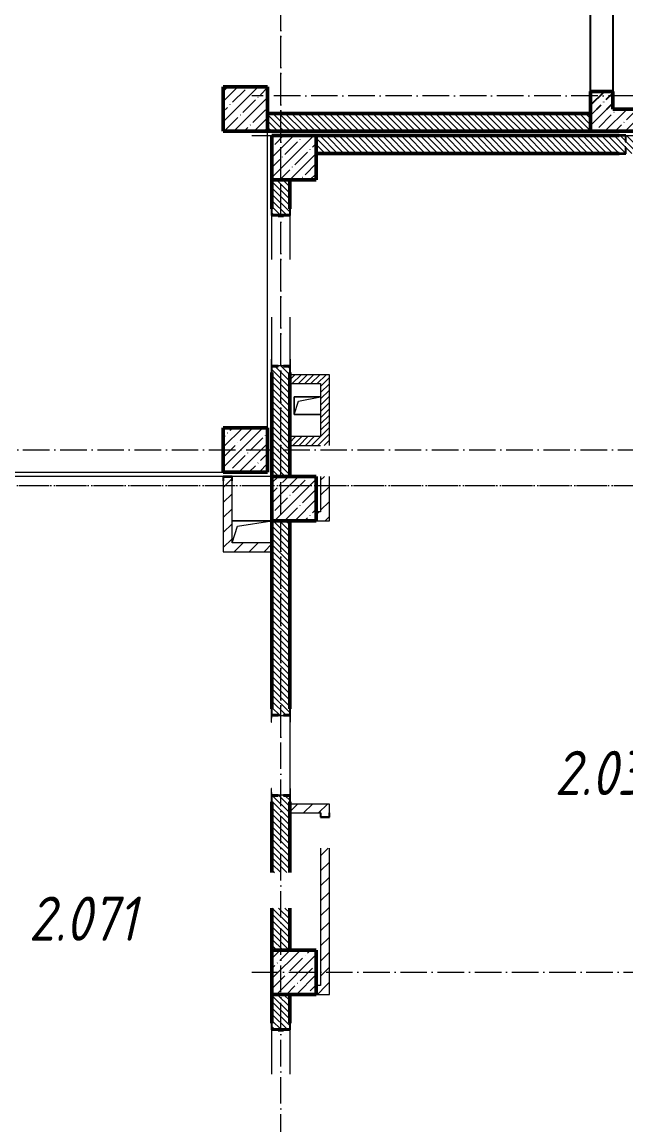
# Model space of a CAD drawing. Header units: millimetres. Extents: x -401725 to 250493, y 305116 to 802890.
# Drawn here: x 74834 to 81658, y 494622 to 507080 of the extents above; entities that cross this region are included whole.
import ezdxf

# ---------------------------------------------------------------- set-up
doc = ezdxf.new("R2010")
doc.units = ezdxf.units.MM
doc.linetypes.add('50_200_ШТРИХ_1Т_ш5_п1_п1_', pattern=[700, 500, -100, 0, -100])
for name, color, linetype, lineweight in [('A-FLOR-____-OTLN', 7, 'Continuous', 9), ('A-GENM-____-MCUT', 7, 'Continuous', 25), ('A-GENM-____-OTLN', 7, 'Continuous', 9), ('A-GENM-____-OTLN-1', 7, 'Continuous', 25), ('A-WALL-____-MCUT', 7, 'Continuous', 13), ('A-WALL-____-MCUT-1', 7, 'Continuous', 9), ('A-WALL-____-MCUT-2', 7, 'Continuous', 50), ('A-WALL-____-PATT-1', 7, 'Continuous', 9), ('A-WALL-FNSH-MCUT-1', 7, 'Continuous', 9), ('I-WALL-____-OTLN', 7, 'Continuous', 9), ('S-COLS-____-MCUT', 7, 'Continuous', 50), ('S-COLS-____-OTLN', 7, 'Continuous', 9), ('S-GRID-____-OTLN-1', 7, '50_200_ШТРИХ_1Т_ш5_п1_п1_', 9), ('Марки помещений', 7, 'Continuous', 9)]:
    doc.layers.add(name, color=color, linetype=linetype, lineweight=lineweight)
doc.styles.add('ISOCPEUR_I_3', font='isocpeui.ttf', dxfattribs={"width": 0.85, "height": 2.2})
pattern_1 = [(135, (-15591.663, 459015.94), (-35.35534, -35.35534), [])]
pattern_2 = [(45, (-93500, -46531.04), (-114.04925, 114.04925), []), (45, (-93385.95, -46531.04), (-114.04925, 114.04925), [201.613, -40.323, 3.353, -36.97])]
pattern_3 = [(45, (-93500, -42681.04), (-114.04925, 114.04925), []), (45, (-93385.95, -42681.04), (-114.04925, 114.04925), [201.613, -40.323, 3.353, -36.97])]
pattern_4 = [(45, (-92950, -43231.04), (-114.04925, 114.04925), []), (45, (-92835.95, -43231.04), (-114.04925, 114.04925), [201.613, -40.323, 3.353, -36.97])]
pattern_5 = [(45, (-92950, -47081.04), (-114.04925, 114.04925), []), (45, (-92835.95, -47081.04), (-114.04925, 114.04925), [201.613, -40.323, 3.353, -36.97])]
pattern_6 = [(45, (-15591.66, 459015.94), (-84.85281, 84.85281), [])]
pattern_7 = [(45, (-15591.663, 459015.94), (-35.35534, 35.35534), [])]
pattern_8 = [(45, (-15591.66, 459015.94), (-114.04925, 114.04925), []), (45, (-15477.61, 459015.94), (-114.04925, 114.04925), [201.612, -40.322, 3.353, -36.97])]
pattern_9 = [(135, (-15591.663, 459015.94), (-35.35534, -35.35534), [])]
pattern_10 = [(45, (-15591.66, 459015.94), (-84.85281, 84.85281), [])]
pattern_11 = [(45, (-15591.663, 459015.94), (-35.35534, 35.35534), [])]

# ---------------------------------------------------------------- blocks, each defined once
blk = doc.blocks.new('BSC_Колонна _Прямоугольная - 500х500-V116-АР1_План отверстий 2 этажа в осях 1-64_Ю-ЯЯ')
at = {"layer": 'S-COLS-____-OTLN'}
h = blk.add_hatch(dxfattribs=at)
h.set_pattern_fill('FP_129', color=256, style=0, pattern_type=2)
h.set_pattern_definition(pattern_2)
h.paths.add_polyline_path([(-250, -250), (250, -250), (250, 250), (-250, 250)], flags=0)
at = {"layer": 'S-COLS-____-MCUT'}
for p, q in [((250, 250), (-250, 250)), ((-250, 250), (-250, -250)), ((250, -250), (250, 250)), ((-250, -250), (250, -250))]:
    blk.add_line(p, q, dxfattribs=at)
blk = doc.blocks.new('BSC_Колонна _Прямоугольная - 500х500-V118-АР1_План отверстий 2 этажа в осях 1-64_Ю-ЯЯ')
at = {"layer": 'S-COLS-____-OTLN'}
h = blk.add_hatch(dxfattribs=at)
h.set_pattern_fill('FP_131', color=256, style=0, pattern_type=2)
h.set_pattern_definition(pattern_3)
h.paths.add_polyline_path([(-250, -250), (250, -250), (250, 250), (-250, 250), (-250, 14)], flags=0)
at = {"layer": 'S-COLS-____-MCUT'}
for p, q in [((250, 250), (-250, 250)), ((-250, 250), (-250, -250)), ((250, -250), (250, 250)), ((-250, -250), (250, -250))]:
    blk.add_line(p, q, dxfattribs=at)
blk = doc.blocks.new('BSC_Колонна _Прямоугольная - 500х500-V123-АР1_План отверстий 2 этажа в осях 1-64_Ю-ЯЯ')
at = {"layer": 'S-COLS-____-OTLN'}
h = blk.add_hatch(dxfattribs=at)
h.set_pattern_fill('FP_136', color=256, style=0, pattern_type=2)
h.set_pattern_definition(pattern_4)
h.paths.add_polyline_path([(-250, -250), (250, -250), (250, 250), (-250, 250)], flags=0)
at = {"layer": 'S-COLS-____-MCUT'}
for p, q in [((250, 250), (-250, 250)), ((-250, 250), (-250, -250)), ((250, -250), (250, 250)), ((-250, -250), (250, -250))]:
    blk.add_line(p, q, dxfattribs=at)
blk = doc.blocks.new('BSC_Колонна _Прямоугольная - 500х500-V124-АР1_План отверстий 2 этажа в осях 1-64_Ю-ЯЯ')
at = {"layer": 'S-COLS-____-OTLN'}
h = blk.add_hatch(dxfattribs=at)
h.set_pattern_fill('FP_137', color=256, style=0, pattern_type=2)
h.set_pattern_definition(pattern_5)
h.paths.add_polyline_path([(-250, -250), (250, -250), (250, 250), (-250, 250)], flags=0)
at = {"layer": 'S-COLS-____-MCUT'}
for p, q in [((250, 250), (-250, 250)), ((-250, 250), (-250, -250)), ((250, -250), (250, 250)), ((-250, -250), (250, -250))]:
    blk.add_line(p, q, dxfattribs=at)
blk = doc.blocks.new('Фахверк_СКБ_Уголок - 200_3550-28267367-АР1_План отверстий 2 этажа в осях 1-64_Ю-ЯЯ')
at = {"layer": 'A-GENM-____-MCUT'}
for p, q in [((200, 156), (125, 156)), ((125, 156), (125, 81)), ((131, 81), (131, 150)), ((131, 150), (200, 150)), ((200, 150), (200, 156)), ((125, 81), (131, 81)), ((131, 19), (125, 19)), ((125, 19), (125, -56)), ((131, -50), (131, 19)), ((125, -56), (200, -56)), ((200, -50), (131, -50)), ((200, -56), (200, -50))]:
    blk.add_line(p, q, dxfattribs=at)
blk = doc.blocks.new('Фахверк_СКБ_Уголок - 200_3960-28268576-АР1_План отверстий 2 этажа в осях 1-64_Ю-ЯЯ')
at = {"layer": 'A-GENM-____-MCUT'}
for p, q in [((200, 156), (125, 156)), ((125, 156), (125, 81)), ((131, 81), (131, 150)), ((131, 150), (200, 150)), ((200, 150), (200, 156)), ((125, 81), (131, 81)), ((131, 19), (125, 19)), ((125, 19), (125, -56)), ((131, -50), (131, 19)), ((125, -56), (200, -56)), ((200, -50), (131, -50)), ((200, -56), (200, -50))]:
    blk.add_line(p, q, dxfattribs=at)
blk = doc.blocks.new('154_Стойка_СКБ_Уголок - СМ-2480_200-28346303-АР1_План отверстий 2 этажа в осях 1-64_Ю-ЯЯ')
at = {"layer": 'A-GENM-____-MCUT'}
for p, q in [((125, 156), (125, 81)), ((200, 156), (125, 156)), ((131, 81), (131, 150)), ((131, 150), (200, 150)), ((200, 150), (200, 156)), ((125, 81), (131, 81)), ((131, 19), (125, 19)), ((125, 19), (125, -56)), ((131, -50), (131, 19)), ((125, -56), (200, -56)), ((200, -50), (131, -50)), ((200, -56), (200, -50))]:
    blk.add_line(p, q, dxfattribs=at)
blk = doc.blocks.new('Стойка_Влож_Полоса боковая - Полоса-V150-АР1_План отверстий 2 этажа в осях 1-64_Ю-ЯЯ')
at = {"layer": 'A-GENM-____-OTLN'}
for p, q in [((-5, 60), (0, 60)), ((-5, -60), (-5, 60)), ((0, 31), (0, -31)), ((0, -60), (-5, -60))]:
    blk.add_line(p, q, dxfattribs=at)
blk = doc.blocks.new('Стойка_Влож_Уголок_Опорный - Уголок-28213941-АР1_План отверстий 2 этажа в осях 1-64_Ю-ЯЯ')
at = {"layer": 'A-GENM-____-OTLN'}
for p, q in [((-212, -6), (-212, 0)), ((0, 0), (0, -6)), ((-212, -75), (-212, -6)), ((-212, -6), (-206, -6)), ((-212, -75), (-206, -75)), ((-6, -6), (0, -6)), ((-6, -75), (0, -75)), ((0, -6), (0, -75))]:
    blk.add_line(p, q, dxfattribs=at)
blk = doc.blocks.new('154_Фахверк_СКБ_Швеллер - Тип_100_3960-28318856-АР1_План отверстий 2 этажа в осях 1-64_Ю-ЯЯ')
at = {"layer": 'A-GENM-____-MCUT'}
for p, q in [((175, 50), (125, 50)), ((125, 50), (125, -50)), ((128, 47), (175, 47)), ((128, -47), (128, 47)), ((175, 47), (175, 50)), ((125, -50), (175, -50)), ((175, -47), (128, -47)), ((175, -50), (175, -47))]:
    blk.add_line(p, q, dxfattribs=at)
blk = doc.blocks.new('AR_Отверстие прямоугольное _в плите_ - AR_Отверстие прямоугольное _в плите_-V160-АР1_План отверстий 2 этажа в осях 1-64_Ю-ЯЯ')
at = {"layer": 'A-GENM-____-OTLN'}
for p, q in [((150, 100), (-150, 100)), ((-150, 100), (-150, -100)), ((-150, -100), (-100, 50)), ((-100, 50), (150, 100)), ((-150, -100), (150, -100))]:
    blk.add_line(p, q, dxfattribs=at)
blk = doc.blocks.new('AR_Отверстие прямоугольное _в плите_ - AR_Отверстие прямоугольное _в плите_-30552830-АР1_План отверстий 2 этажа в осях 1-64_Ю-ЯЯ')
at = {"layer": 'A-GENM-____-OTLN'}
for p, q in [((225, 125), (-225, 125)), ((-163, 63), (225, 125)), ((-225, -125), (-163, 63))]:
    blk.add_line(p, q, dxfattribs=at)
blk = doc.blocks.new('BSC_Колонна _Прямоугольная - 500х500-V31-АР1_План отверстий 2 этажа в осях 1-64_А-ГГ')
at = {"layer": 'S-COLS-____-OTLN'}
h = blk.add_hatch(dxfattribs=at)
h.set_pattern_fill('FP_60', color=256, style=0, pattern_type=2)
h.set_pattern_definition([(45, (-93500, -37331.04), (-114.04925, 114.04925), []), (45, (-93385.95, -37331.04), (-114.04925, 114.04925), [201.613, -40.323, 3.353, -36.97])])
h.paths.add_polyline_path([(-250, -250), (250, -250), (250, 250), (-250, 250)], flags=0)
at = {"layer": 'S-COLS-____-MCUT'}
for p, q in [((250, 250), (-250, 250)), ((-250, 250), (-250, -250)), ((250, -250), (250, 250)), ((-250, -250), (250, -250))]:
    blk.add_line(p, q, dxfattribs=at)
blk = doc.blocks.new('BSC_Колонна _Прямоугольная - 500х500-V120-АР1_План отверстий 2 этажа в осях 1-64_А-ГГ')
at = {"layer": 'S-COLS-____-OTLN'}
h = blk.add_hatch(dxfattribs=at)
h.set_pattern_fill('FP_150', color=256, style=0, pattern_type=2)
h.set_pattern_definition(pattern_2)
h.paths.add_polyline_path([(-250, -250), (250, -250), (250, 250), (-250, 250)], flags=0)
at = {"layer": 'S-COLS-____-MCUT'}
for p, q in [((250, 250), (-250, 250)), ((-250, 250), (-250, -250)), ((250, -250), (250, 250)), ((-250, -250), (250, -250))]:
    blk.add_line(p, q, dxfattribs=at)
blk = doc.blocks.new('BSC_Колонна _Прямоугольная - 500х500-V122-АР1_План отверстий 2 этажа в осях 1-64_А-ГГ')
at = {"layer": 'S-COLS-____-OTLN'}
h = blk.add_hatch(dxfattribs=at)
h.set_pattern_fill('FP_152', color=256, style=0, pattern_type=2)
h.set_pattern_definition(pattern_3)
h.paths.add_polyline_path([(-250, -250), (250, -250), (250, 250), (-250, 250)], flags=0)
at = {"layer": 'S-COLS-____-MCUT'}
for p, q in [((250, 250), (-250, 250)), ((-250, 250), (-250, -250)), ((250, -250), (250, 250)), ((-250, -250), (250, -250))]:
    blk.add_line(p, q, dxfattribs=at)
blk = doc.blocks.new('BSC_Колонна _Прямоугольная - 500х500-V127-АР1_План отверстий 2 этажа в осях 1-64_А-ГГ')
at = {"layer": 'S-COLS-____-OTLN'}
h = blk.add_hatch(dxfattribs=at)
h.set_pattern_fill('FP_157', color=256, style=0, pattern_type=2)
h.set_pattern_definition(pattern_4)
h.paths.add_polyline_path([(-250, -250), (250, -250), (250, 250), (-250, 250)], flags=0)
at = {"layer": 'S-COLS-____-MCUT'}
for p, q in [((250, 250), (-250, 250)), ((-250, 250), (-250, -250)), ((250, -250), (250, 250)), ((-250, -250), (250, -250))]:
    blk.add_line(p, q, dxfattribs=at)
blk = doc.blocks.new('BSC_Колонна _Прямоугольная - 500х500-V128-АР1_План отверстий 2 этажа в осях 1-64_А-ГГ')
at = {"layer": 'S-COLS-____-OTLN'}
h = blk.add_hatch(dxfattribs=at)
h.set_pattern_fill('FP_158', color=256, style=0, pattern_type=2)
h.set_pattern_definition(pattern_5)
h.paths.add_polyline_path([(-250, -250), (250, -250), (250, 250), (-250, 250)], flags=0)
at = {"layer": 'S-COLS-____-MCUT'}
for p, q in [((250, 250), (-250, 250)), ((-250, 250), (-250, -250)), ((250, -250), (250, 250)), ((-250, -250), (250, -250))]:
    blk.add_line(p, q, dxfattribs=at)
blk = doc.blocks.new('Фахверк_СКБ_Уголок - 200_3550-28267367-АР1_План отверстий 2 этажа в осях 1-64_А-ГГ')
at = {"layer": 'A-GENM-____-MCUT'}
for p, q in [((200, 156), (125, 156)), ((125, 156), (125, 81)), ((131, 81), (131, 150)), ((131, 150), (200, 150)), ((200, 150), (200, 156)), ((125, 81), (131, 81)), ((131, 19), (125, 19)), ((125, 19), (125, -56)), ((131, -50), (131, 19)), ((125, -56), (200, -56)), ((200, -50), (131, -50)), ((200, -56), (200, -50))]:
    blk.add_line(p, q, dxfattribs=at)
blk = doc.blocks.new('Фахверк_СКБ_Уголок - 200_3960-28268576-АР1_План отверстий 2 этажа в осях 1-64_А-ГГ')
at = {"layer": 'A-GENM-____-MCUT'}
for p, q in [((200, 156), (125, 156)), ((125, 156), (125, 81)), ((131, 81), (131, 150)), ((131, 150), (200, 150)), ((200, 150), (200, 156)), ((125, 81), (131, 81)), ((131, 19), (125, 19)), ((125, 19), (125, -56)), ((131, -50), (131, 19)), ((125, -56), (200, -56)), ((200, -50), (131, -50)), ((200, -56), (200, -50))]:
    blk.add_line(p, q, dxfattribs=at)
blk = doc.blocks.new('154_Стойка_СКБ_Уголок - СМ-2480_200-28346303-АР1_План отверстий 2 этажа в осях 1-64_А-ГГ')
at = {"layer": 'A-GENM-____-MCUT'}
for p, q in [((125, 156), (125, 81)), ((200, 156), (125, 156)), ((131, 81), (131, 150)), ((131, 150), (200, 150)), ((200, 150), (200, 156)), ((125, 81), (131, 81)), ((131, 19), (125, 19)), ((125, 19), (125, -56)), ((131, -50), (131, 19)), ((125, -56), (200, -56)), ((200, -50), (131, -50)), ((200, -56), (200, -50))]:
    blk.add_line(p, q, dxfattribs=at)
blk = doc.blocks.new('Стойка_Влож_Полоса боковая - Полоса-28213942-АР1_План отверстий 2 этажа в осях 1-64_А-ГГ')
at = {"layer": 'A-GENM-____-OTLN'}
for p, q in [((-5, 60), (0, 60)), ((-5, -60), (-5, 60)), ((0, 31), (0, -31)), ((0, -60), (-5, -60))]:
    blk.add_line(p, q, dxfattribs=at)
blk = doc.blocks.new('Стойка_Влож_Уголок_Опорный - Уголок-28213941-АР1_План отверстий 2 этажа в осях 1-64_А-ГГ')
at = {"layer": 'A-GENM-____-OTLN'}
for p, q in [((-212, -6), (-212, 0)), ((0, 0), (0, -6)), ((-212, -75), (-212, -6)), ((-212, -6), (-206, -6)), ((-212, -75), (-206, -75)), ((-6, -6), (0, -6)), ((-6, -75), (0, -75)), ((0, -6), (0, -75))]:
    blk.add_line(p, q, dxfattribs=at)
blk = doc.blocks.new('154_Фахверк_СКБ_Швеллер - Тип_100_3960-28318856-АР1_План отверстий 2 этажа в осях 1-64_А-ГГ')
at = {"layer": 'A-GENM-____-MCUT'}
for p, q in [((175, 50), (125, 50)), ((125, 50), (125, -50)), ((128, 47), (175, 47)), ((128, -47), (128, 47)), ((175, 47), (175, 50)), ((125, -50), (175, -50)), ((175, -47), (128, -47)), ((175, -50), (175, -47))]:
    blk.add_line(p, q, dxfattribs=at)
blk = doc.blocks.new('AR_Отверстие прямоугольное _в плите_ - AR_Отверстие прямоугольное _в плите_-30423629-АР1_План отверстий 2 этажа в осях 1-64_А-ГГ')
at = {"layer": 'A-GENM-____-OTLN'}
for p, q in [((150, 100), (-150, 100)), ((-150, 100), (-150, -100)), ((-150, -100), (-100, 50)), ((-100, 50), (150, 100)), ((-150, -100), (150, -100))]:
    blk.add_line(p, q, dxfattribs=at)
blk = doc.blocks.new('AR_Отверстие прямоугольное _в плите_ - AR_Отверстие прямоугольное _в плите_-30552830-АР1_План отверстий 2 этажа в осях 1-64_А-ГГ')
at = {"layer": 'A-GENM-____-OTLN'}
for p, q in [((225, 125), (-225, 125)), ((-163, 63), (225, 125)), ((-225, -125), (-163, 63))]:
    blk.add_line(p, q, dxfattribs=at)
blk = doc.blocks.new('154_Фахверк_СКБ_Швеллер - Тип_100_3960_зеркало-36793856-АР1_План отверстий 2 этажа в осях 1-64_А-ГГ')
at = {"layer": 'A-GENM-____-MCUT'}
for p, q in [((175, 50), (125, 50)), ((125, 50), (125, -50)), ((128, 47), (175, 47)), ((128, -47), (128, 47)), ((175, 47), (175, 50)), ((125, -50), (175, -50)), ((175, -47), (128, -47)), ((175, -50), (175, -47))]:
    blk.add_line(p, q, dxfattribs=at)
blk = doc.blocks.new('2этаж')
at = {"layer": 'S-GRID-____-OTLN-1', "color": 251, "ltscale": 0.6, "true_color": 0x636466}
for p, q in [((77758.3, 498997), (77758.3, 549908.8)), ((77758.3, 454533.3), (77758.3, 508896.9)), ((88482.7, 506247), (77429.6, 506247)), ((88482.7, 506247), (77429.6, 506247)), ((77429.6, 505797), (88322.4, 505797)), ((77429.6, 505797), (88322.4, 505797)), ((58880.7, 502247), (88334.7, 502247)), ((58880.7, 502247), (88334.7, 502247)), ((51735.1, 501847), (88482.7, 501847)), ((53374.4, 501847), (88482.7, 501847)), ((77429.6, 496347), (88482.7, 496347))]:
    blk.add_line(p, q, dxfattribs=at)

msp = doc.modelspace()

# ---------------------------------------------------------------- hatches: boundary and pattern name
h = msp.add_hatch()
h.set_pattern_fill('FP_13', color=256, style=0, pattern_type=2)
h.set_pattern_definition(pattern_8)
h.paths.add_polyline_path([(81508.3366, 506096.983), (81508.3366, 506296.983), (81258.3366, 506296.983), (81258.3366, 506096.983)], flags=0)
h.paths.add_polyline_path([(81258.3366, 507896.983), (81508.3366, 507896.983), (81508.3366, 508746.983), (81258.3366, 508746.983)], flags=0)
at = {"layer": 'A-WALL-____-PATT-1'}
h = msp.add_hatch(dxfattribs=at)
h.set_pattern_fill('FP_13', color=256, style=0, pattern_type=2)
h.set_pattern_definition(pattern_8)
h.paths.add_polyline_path([(85658.3366, 505846.983), (85658.3366, 506096.983), (81258.3366, 506096.983), (81258.3366, 505846.983), (85140.6936, 505846.983)], flags=0)
h = msp.add_hatch(dxfattribs=at)
h.set_pattern_fill('FP_25', color=256, style=0, pattern_type=2)
h.set_pattern_definition([(45, (-15591.66, 459015.94), (-114.04925, 114.04925), []), (45, (-15477.61, 459015.94), (-114.04925, 114.04925), [201.612, -40.322, 3.353, -36.97])])
h.paths.add_polyline_path([(85658.3366, 505846.983), (85658.3366, 506096.983), (81258.3366, 506096.983), (81258.3366, 505846.983), (85140.1114, 505846.983)], flags=0)
h = msp.add_hatch(dxfattribs=at)
h.set_pattern_fill('FP_6', color=256, style=0, pattern_type=2)
h.set_pattern_definition(pattern_1)
h.paths.add_polyline_path([(81258.3366, 505846.983), (81258.3366, 506046.983), (77608.3366, 506046.983), (77608.3366, 505846.983), (79838.1916, 505846.983)], flags=0)
h = msp.add_hatch(dxfattribs=at)
h.set_pattern_fill('FP_6', color=256, style=0, pattern_type=2)
h.set_pattern_definition(pattern_9)
h.paths.add_polyline_path([(81258.3366, 505846.983), (81258.3366, 506046.983), (77608.3366, 506046.983), (77608.3366, 505846.983), (79837.7186, 505846.983)], flags=0)
h = msp.add_hatch(dxfattribs=at)
h.set_pattern_fill('FP_6', color=256, style=0, pattern_type=2)
h.set_pattern_definition(pattern_1)
h.paths.add_polyline_path([(85158.3366, 505596.983), (85158.3366, 505796.983), (81658.3366, 505796.983), (81658.3366, 505727.983), (81652.3366, 505727.983), (81652.3366, 505796.983), (78158.3366, 505796.983), (78158.3366, 505596.983), (81652.3366, 505596.983), (81652.3366, 505665.983), (81658.3366, 505665.983), (81658.3366, 505596.983), (85140.6936, 505596.983)], flags=0)
h = msp.add_hatch(dxfattribs=at)
h.set_pattern_fill('FP_6', color=256, style=0, pattern_type=2)
h.set_pattern_definition(pattern_9)
h.paths.add_polyline_path([(85158.3366, 505596.983), (85158.3366, 505796.983), (81658.3366, 505796.983), (81658.3366, 505727.983), (81652.3366, 505727.983), (81652.3366, 505796.983), (78158.3366, 505796.983), (78158.3366, 505596.983), (81652.3366, 505596.983), (81652.3366, 505665.983), (81658.3366, 505665.983), (81658.3366, 505596.983), (85140.1114, 505596.983)], flags=0)
h = msp.add_hatch(dxfattribs=at)
h.set_pattern_fill('FP_6', color=256, style=0, pattern_type=2)
h.set_pattern_definition(pattern_1)
h.paths.add_polyline_path([(77698.3366, 501946.983), (77858.3366, 501946.983), (77857.3766, 503190.983), (77789.3366, 503190.983), (77789.3366, 503196.983), (77727.3366, 503196.983), (77727.3366, 503190.983), (77658.3366, 503190.983), (77658.3366, 501946.983)], flags=0)
h.paths.add_polyline_path([(77789.3366, 504896.983), (77789.3366, 504902.983), (77858.3366, 504902.983), (77858.3366, 505296.983), (77658.3366, 505296.983), (77658.3366, 504902.983), (77727.3366, 504902.983), (77727.3366, 504896.983)], flags=0)
h = msp.add_hatch(dxfattribs=at)
h.set_pattern_fill('FP_6', color=256, style=0, pattern_type=2)
h.set_pattern_definition(pattern_9)
h.paths.add_polyline_path([(77658.3366, 501946.983), (77858.3366, 501946.983), (77857.3766, 503190.983), (77789.3366, 503190.983), (77789.3366, 503196.983), (77727.3366, 503196.983), (77727.3366, 503190.983), (77658.3366, 503190.983), (77658.3366, 502751.5493)], flags=0)
h.paths.add_polyline_path([(77789.3366, 504896.983), (77789.3366, 504902.983), (77858.3366, 504902.983), (77858.3366, 505296.983), (77658.3366, 505296.983), (77658.3366, 504902.983), (77727.3366, 504902.983), (77727.3366, 504896.983)], flags=0)
h = msp.add_hatch(dxfattribs=at)
h.set_pattern_fill('FP_5', color=256, style=0, pattern_type=2)
h.set_pattern_definition(pattern_7)
h.paths.add_polyline_path([(78308.3366, 502996.983), (78308.3366, 503096.983), (77858.3366, 503096.983), (77858.3366, 502996.983), (78208.3366, 502996.983)], flags=0)
h = msp.add_hatch(dxfattribs=at)
h.set_pattern_fill('FP_5', color=256, style=0, pattern_type=2)
h.set_pattern_definition(pattern_11)
h.paths.add_polyline_path([(78308.3366, 502996.983), (78308.3366, 503096.983), (77858.3366, 503096.983), (77858.3366, 502996.983), (78208.3366, 502996.983)], flags=0)
h = msp.add_hatch(dxfattribs=at)
h.set_pattern_fill('FP_5', color=256, style=0, pattern_type=2)
h.set_pattern_definition(pattern_7)
h.paths.add_polyline_path([(78308.3366, 502396.983), (78308.3366, 502996.983), (78208.3366, 502996.983), (78208.3366, 502396.983)], flags=0)
h = msp.add_hatch(dxfattribs=at)
h.set_pattern_fill('FP_5', color=256, style=0, pattern_type=2)
h.set_pattern_definition(pattern_11)
h.paths.add_polyline_path([(78308.3366, 502396.983), (78308.3366, 502996.983), (78208.3366, 502996.983), (78208.3366, 502396.983)], flags=0)
h = msp.add_hatch(dxfattribs=at)
h.set_pattern_fill('FP_5', color=256, style=0, pattern_type=2)
h.set_pattern_definition(pattern_7)
h.paths.add_polyline_path([(78308.3366, 502296.983), (78308.3366, 502396.983), (77858.3366, 502396.983), (77858.3366, 502296.983), (78208.3366, 502296.983)], flags=0)
h = msp.add_hatch(dxfattribs=at)
h.set_pattern_fill('FP_5', color=256, style=0, pattern_type=2)
h.set_pattern_definition(pattern_11)
h.paths.add_polyline_path([(78308.3366, 502296.983), (78308.3366, 502396.983), (77858.3366, 502396.983), (77858.3366, 502296.983), (78208.3366, 502296.983)], flags=0)
h = msp.add_hatch(dxfattribs=at)
h.set_pattern_fill('FP_4', color=256, style=0, pattern_type=2)
h.set_pattern_definition(pattern_6)
h.paths.add_polyline_path([(78308.3366, 501546.983), (78308.3366, 501946.983), (78208.3366, 501946.983), (78208.3366, 501546.983)], flags=0)
h = msp.add_hatch(dxfattribs=at)
h.set_pattern_fill('FP_4', color=256, style=0, pattern_type=2)
h.set_pattern_definition(pattern_10)
h.paths.add_polyline_path([(78308.3366, 501546.983), (78308.3366, 501946.983), (78208.3366, 501946.983), (78208.3366, 501546.983)], flags=0)
h = msp.add_hatch(dxfattribs=at)
h.set_pattern_fill('FP_4', color=256, style=0, pattern_type=2)
h.set_pattern_definition(pattern_6)
h.paths.add_polyline_path([(77208.3366, 501096.983), (77208.3366, 501896.983), (77205.3366, 501896.983), (77205.3366, 501943.983), (77111.3366, 501943.983), (77111.3366, 501896.983), (77108.3366, 501896.983), (77108.3366, 501096.983)], flags=0)
h = msp.add_hatch(dxfattribs=at)
h.set_pattern_fill('FP_4', color=256, style=0, pattern_type=2)
h.set_pattern_definition(pattern_10)
h.paths.add_polyline_path([(77208.3366, 501096.983), (77208.3366, 501896.983), (77205.3366, 501896.983), (77205.3366, 501943.983), (77111.3366, 501943.983), (77111.3366, 501896.983), (77108.3366, 501896.983), (77108.3366, 501096.983)], flags=0)
h = msp.add_hatch(dxfattribs=at)
h.set_pattern_fill('FP_4', color=256, style=0, pattern_type=2)
h.set_pattern_definition(pattern_6)
h.paths.add_polyline_path([(78308.3366, 501446.983), (78308.3366, 501546.983), (78158.3366, 501546.983), (78158.3366, 501446.983)], flags=0)
h = msp.add_hatch(dxfattribs=at)
h.set_pattern_fill('FP_4', color=256, style=0, pattern_type=2)
h.set_pattern_definition(pattern_10)
h.paths.add_polyline_path([(78308.3366, 501446.983), (78308.3366, 501546.983), (78158.3366, 501546.983), (78158.3366, 501446.983)], flags=0)
h = msp.add_hatch(dxfattribs=at)
h.set_pattern_fill('FP_6', color=256, style=0, pattern_type=2)
h.set_pattern_definition(pattern_1)
h.paths.add_polyline_path([(77658.3366, 500496.983), (77858.3366, 500496.983), (77858.3366, 501446.983), (77658.3366, 501446.983)], flags=0)
h = msp.add_hatch(dxfattribs=at)
h.set_pattern_fill('FP_6', color=256, style=0, pattern_type=2)
h.set_pattern_definition(pattern_9)
h.paths.add_polyline_path([(77658.3366, 496596.983), (77858.3366, 496596.983), (77858.3366, 497071.983), (77658.3366, 497071.983)], flags=0)
h.paths.add_polyline_path([(77858.3366, 497471.983), (77858.3366, 498340.983), (77789.3366, 498340.983), (77789.3366, 498346.983), (77727.3366, 498346.983), (77727.3366, 498340.983), (77658.3366, 498340.983), (77658.3366, 497471.983), (77771.2399, 497471.983)], flags=0)
h.paths.add_polyline_path([(77727.3366, 499246.983), (77789.3366, 499246.983), (77789.3366, 499252.983), (77858.3366, 499252.983), (77858.3366, 501446.983), (77658.3366, 501446.983), (77658.3366, 499252.983), (77727.3366, 499252.983)], flags=0)
h = msp.add_hatch(dxfattribs=at)
h.set_pattern_fill('FP_4', color=256, style=0, pattern_type=2)
h.set_pattern_definition(pattern_6)
h.paths.add_polyline_path([(77658.3366, 501096.983), (77658.3366, 501196.983), (77208.3366, 501196.983), (77208.3366, 501096.983)], flags=0)
h = msp.add_hatch(dxfattribs=at)
h.set_pattern_fill('FP_4', color=256, style=0, pattern_type=2)
h.set_pattern_definition(pattern_10)
h.paths.add_polyline_path([(77658.3366, 501096.983), (77658.3366, 501196.983), (77208.3366, 501196.983), (77208.3366, 501096.983)], flags=0)
h = msp.add_hatch(dxfattribs=at)
h.set_pattern_fill('FP_4', color=256, style=0, pattern_type=2)
h.set_pattern_definition(pattern_10)
h.paths.add_polyline_path([(78308.3366, 498146.983), (78308.3366, 498246.983), (77858.3366, 498246.983), (77858.3366, 498146.983), (78305.3366, 498146.983)], flags=0)
h = msp.add_hatch(dxfattribs=at)
h.set_pattern_fill('FP_4', color=256, style=0, pattern_type=2)
h.set_pattern_definition(pattern_10)
h.paths.add_polyline_path([(78208.3366, 496196.983), (78308.3366, 496196.983), (78308.3366, 497746.983), (78208.3366, 497746.983), (78208.3366, 497591.5853)], flags=0)
h.paths.add_polyline_path([(78305.3366, 498099.983), (78305.3366, 498146.983), (78211.3366, 498146.983), (78211.3366, 498099.983)], flags=0)
h = msp.add_hatch(dxfattribs=at)
h.set_pattern_fill('FP_6', color=256, style=0, pattern_type=2)
h.set_pattern_definition(pattern_9)
h.paths.add_polyline_path([(77858.3366, 493596.983), (77858.3366, 493990.983), (77789.3366, 493990.983), (77789.3366, 493996.983), (77727.3366, 493996.983), (77727.3366, 493990.983), (77658.3366, 493990.983), (77658.3366, 493596.983), (77818.3366, 493596.983)], flags=0)
h.paths.add_polyline_path([(77789.3366, 495696.983), (77789.3366, 495702.983), (77858.3366, 495702.983), (77858.3366, 496096.983), (77658.3366, 496096.983), (77658.3366, 495702.983), (77727.3366, 495702.983), (77727.3366, 495696.983)], flags=0)
h = msp.add_hatch(dxfattribs=at)
h.set_pattern_fill('FP_4', color=256, style=0, pattern_type=2)
h.set_pattern_definition(pattern_10)
h.paths.add_polyline_path([(78308.3366, 496096.983), (78308.3366, 496196.983), (78158.3366, 496196.983), (78158.3366, 496096.983)], flags=0)

# ---------------------------------------------------------------- linework, layer by layer
for p, q in [((81258.3366, 506296.983), (81258.3366, 507896.983)), ((81508.3366, 507896.983), (81508.3366, 506296.983))]:
    msp.add_line(p, q)
at = {"layer": 'A-FLOR-____-OTLN'}
for p, q in [((77608.3366, 502496.983), (77608.3366, 505846.983)), ((77608.3366, 502496.983), (77608.3366, 505846.983)), ((77908.3366, 502846.983), (78208.3366, 502846.983)), ((77908.3366, 502646.983), (77908.3366, 502846.983)), ((77908.3366, 502846.983), (78208.3366, 502846.983)), ((77908.3366, 502646.983), (77908.3366, 502846.983)), ((78208.3366, 502646.983), (77908.3366, 502646.983)), ((78208.3366, 502646.983), (77908.3366, 502646.983)), ((73658.3366, 501996.983), (77108.3366, 501996.983)), ((73658.3366, 501996.983), (77108.3366, 501996.983)), ((77108.3366, 501946.983), (73658.3366, 501946.983)), ((77108.3366, 501946.983), (73658.3366, 501946.983)), ((77658.3366, 501946.983), (77208.3366, 501946.983)), ((77658.3366, 501946.983), (77208.3366, 501946.983)), ((77208.3366, 501446.983), (77658.3366, 501446.983)), ((77208.3366, 501446.983), (77658.3366, 501446.983))]:
    msp.add_line(p, q, dxfattribs=at)
at = {"layer": 'A-WALL-____-MCUT'}
for p, q in [((81258.3366, 506046.983), (77608.3366, 506046.983)), ((77608.3366, 505846.983), (81258.3366, 505846.983)), ((81583.3366, 505796.983), (78158.3366, 505796.983)), ((78158.3366, 505596.983), (81583.3366, 505596.983)), ((77658.3366, 505296.983), (77658.3366, 504971.983)), ((77858.3366, 504971.983), (77858.3366, 505296.983)), ((77727.3366, 504896.983), (77789.3366, 504896.983)), ((77658.3366, 503121.983), (77658.3366, 501946.983)), ((77858.3366, 501946.983), (77858.3366, 503121.983)), ((77658.3366, 501446.983), (77658.3366, 500496.983)), ((77858.3366, 500496.983), (77858.3366, 501446.983))]:
    msp.add_line(p, q, dxfattribs=at)
at = {"layer": 'A-WALL-____-MCUT-1'}
for p, q in [((81258.3366, 506296.983), (81258.3366, 505846.983)), ((85658.3366, 506096.983), (81508.3366, 506096.983)), ((81258.3366, 505846.983), (85658.3366, 505846.983))]:
    msp.add_line(p, q, dxfattribs=at)
at = {"layer": 'A-WALL-____-MCUT-2'}
for p, q in [((81508.3366, 506296.983), (81258.3366, 506296.983)), ((81258.3366, 506296.983), (81258.3366, 505846.983)), ((81508.3366, 506096.983), (81508.3366, 506296.983)), ((85658.3366, 506096.983), (81508.3366, 506096.983)), ((81258.3366, 506046.983), (77608.3366, 506046.983)), ((77608.3366, 505846.983), (81258.3366, 505846.983)), ((81258.3366, 505846.983), (85658.3366, 505846.983)), ((81583.3366, 505796.983), (78158.3366, 505796.983)), ((78158.3366, 505596.983), (81583.3366, 505596.983)), ((77658.3366, 505296.983), (77658.3366, 504971.983)), ((77858.3366, 504971.983), (77858.3366, 505296.983)), ((77727.3366, 504896.983), (77789.3366, 504896.983)), ((77658.3366, 503121.983), (77658.3366, 501946.983)), ((77858.3366, 501946.983), (77858.3366, 503121.983)), ((77658.3366, 501446.983), (77658.3366, 499321.983)), ((77858.3366, 499321.983), (77858.3366, 501446.983)), ((77658.3366, 498271.983), (77658.3366, 497471.983)), ((77858.3366, 497471.983), (77858.3366, 498271.983)), ((77658.3366, 497071.983), (77658.3366, 496596.983)), ((77858.3366, 496596.983), (77858.3366, 497071.983)), ((77658.3366, 496096.983), (77658.3366, 495771.983)), ((77858.3366, 495771.983), (77858.3366, 496096.983)), ((77727.3366, 495696.983), (77789.3366, 495696.983))]:
    msp.add_line(p, q, dxfattribs=at)
at = {"layer": 'A-WALL-FNSH-MCUT-1'}
for p, q in [((78308.3366, 503096.983), (77858.3366, 503096.983)), ((78308.3366, 503096.983), (77858.3366, 503096.983)), ((78308.3366, 502296.983), (78308.3366, 503096.983)), ((78308.3366, 502296.983), (78308.3366, 503096.983)), ((77858.3366, 502996.983), (78208.3366, 502996.983)), ((77858.3366, 502996.983), (78208.3366, 502996.983)), ((78208.3366, 502996.983), (78208.3366, 502396.983)), ((78208.3366, 502996.983), (78208.3366, 502396.983)), ((78208.3366, 502396.983), (77858.3366, 502396.983)), ((78208.3366, 502396.983), (77858.3366, 502396.983)), ((77858.3366, 502296.983), (78208.3366, 502296.983)), ((77858.3366, 502296.983), (78208.3366, 502296.983)), ((78208.3366, 501946.983), (78208.3366, 501546.983)), ((78208.3366, 501946.983), (78208.3366, 501546.983)), ((78308.3366, 501446.983), (78308.3366, 501946.983)), ((78308.3366, 501446.983), (78308.3366, 501946.983)), ((77108.3366, 501896.983), (77108.3366, 501096.983)), ((77108.3366, 501896.983), (77108.3366, 501096.983)), ((77208.3366, 501196.983), (77208.3366, 501896.983)), ((77208.3366, 501196.983), (77208.3366, 501896.983)), ((78208.3366, 501546.983), (78158.3366, 501546.983)), ((78208.3366, 501546.983), (78158.3366, 501546.983)), ((78158.3366, 501446.983), (78308.3366, 501446.983)), ((78158.3366, 501446.983), (78308.3366, 501446.983)), ((77108.3366, 501096.983), (77658.3366, 501096.983)), ((77108.3366, 501096.983), (77658.3366, 501096.983)), ((77658.3366, 501196.983), (77208.3366, 501196.983)), ((77658.3366, 501196.983), (77208.3366, 501196.983)), ((78308.3366, 498246.983), (77858.3366, 498246.983)), ((78308.3366, 498146.983), (78308.3366, 498246.983)), ((77858.3366, 498146.983), (78208.3366, 498146.983)), ((78208.3366, 497746.983), (78208.3366, 496196.983)), ((78308.3366, 496096.983), (78308.3366, 497746.983)), ((78208.3366, 496196.983), (78158.3366, 496196.983)), ((78158.3366, 496096.983), (78308.3366, 496096.983))]:
    msp.add_line(p, q, dxfattribs=at)
at = {"layer": 'I-WALL-____-OTLN'}
for p, q in [((77658.3366, 504396.983), (77658.3366, 504896.983)), ((77658.3366, 504396.983), (77658.3366, 504896.983)), ((77858.3366, 504896.983), (77858.3366, 504396.983)), ((77858.3366, 504896.983), (77858.3366, 504396.983)), ((77658.3366, 503196.983), (77658.3366, 503746.983)), ((77658.3366, 503196.983), (77658.3366, 503746.983)), ((77858.3366, 503746.983), (77858.3366, 503196.983)), ((77858.3366, 503746.983), (77858.3366, 503196.983)), ((77658.3366, 499216.983), (77658.3366, 499246.983)), ((77858.3366, 499246.983), (77858.3366, 498346.983)), ((77658.3366, 498346.983), (77658.3366, 498376.983)), ((77658.3366, 495196.983), (77658.3366, 495696.983)), ((77858.3366, 495696.983), (77858.3366, 495196.983))]:
    msp.add_line(p, q, dxfattribs=at)

# ---------------------------------------------------------------- block references
at = {"color": 18, "true_color": 0x000000}
msp.add_blockref('2этаж', (0, 0), dxfattribs=at)
at = {"layer": 'A-GENM-____-OTLN'}
for name, p, rotation in [('Стойка_Влож_Уголок_Опорный - Уголок-28213941-АР1_План отверстий 2 этажа в осях 1-64_Ю-ЯЯ', (77652.3366, 503196.983), 180), ('Стойка_Влож_Уголок_Опорный - Уголок-28213941-АР1_План отверстий 2 этажа в осях 1-64_А-ГГ', (77652.3366, 503196.983), 180), ('Стойка_Влож_Полоса боковая - Полоса-V150-АР1_План отверстий 2 этажа в осях 1-64_Ю-ЯЯ', (77758.3366, 503196.983), 269.9999999999999), ('Стойка_Влож_Полоса боковая - Полоса-28213942-АР1_План отверстий 2 этажа в осях 1-64_А-ГГ', (77758.3366, 503196.983), 269.9999999999999), ('Стойка_Влож_Полоса боковая - Полоса-28213942-АР1_План отверстий 2 этажа в осях 1-64_А-ГГ', (77758.3366, 499246.983), 89.99999999999991), ('Стойка_Влож_Уголок_Опорный - Уголок-28213941-АР1_План отверстий 2 этажа в осях 1-64_А-ГГ', (77652.3366, 498346.983), 180), ('Стойка_Влож_Полоса боковая - Полоса-28213942-АР1_План отверстий 2 этажа в осях 1-64_А-ГГ', (77758.3366, 498346.983), 269.9999999999999)]:
    msp.add_blockref(name, p, dxfattribs=dict(at, rotation=rotation))
for name, p in [('AR_Отверстие прямоугольное _в плите_ - AR_Отверстие прямоугольное _в плите_-V160-АР1_План отверстий 2 этажа в осях 1-64_Ю-ЯЯ', (78058.3366, 502746.983)), ('AR_Отверстие прямоугольное _в плите_ - AR_Отверстие прямоугольное _в плите_-30423629-АР1_План отверстий 2 этажа в осях 1-64_А-ГГ', (78058.3366, 502746.983)), ('AR_Отверстие прямоугольное _в плите_ - AR_Отверстие прямоугольное _в плите_-30552830-АР1_План отверстий 2 этажа в осях 1-64_Ю-ЯЯ', (77433.3366, 501321.983)), ('AR_Отверстие прямоугольное _в плите_ - AR_Отверстие прямоугольное _в плите_-30552830-АР1_План отверстий 2 этажа в осях 1-64_А-ГГ', (77433.3366, 501321.983)), ('Стойка_Влож_Уголок_Опорный - Уголок-28213941-АР1_План отверстий 2 этажа в осях 1-64_А-ГГ', (77864.3366, 499246.983))]:
    msp.add_blockref(name, p, dxfattribs=at)
at = {"layer": 'A-GENM-____-OTLN-1'}
for name, p, rotation in [('Фахверк_СКБ_Уголок - 200_3550-28267367-АР1_План отверстий 2 этажа в осях 1-64_Ю-ЯЯ', (81783.3366, 505746.983), 180), ('Фахверк_СКБ_Уголок - 200_3550-28267367-АР1_План отверстий 2 этажа в осях 1-64_А-ГГ', (81783.3366, 505746.983), 180), ('Фахверк_СКБ_Уголок - 200_3960-28268576-АР1_План отверстий 2 этажа в осях 1-64_Ю-ЯЯ', (77808.3366, 504771.983), 89.9999999999999), ('Фахверк_СКБ_Уголок - 200_3960-28268576-АР1_План отверстий 2 этажа в осях 1-64_А-ГГ', (77808.3366, 504771.983), 89.9999999999999), ('154_Стойка_СКБ_Уголок - СМ-2480_200-28346303-АР1_План отверстий 2 этажа в осях 1-64_Ю-ЯЯ', (77708.3366, 503321.983), 269.9999999999999), ('154_Стойка_СКБ_Уголок - СМ-2480_200-28346303-АР1_План отверстий 2 этажа в осях 1-64_А-ГГ', (77708.3366, 503321.983), 269.9999999999999), ('154_Фахверк_СКБ_Швеллер - Тип_100_3960-28318856-АР1_План отверстий 2 этажа в осях 1-64_Ю-ЯЯ', (77158.3366, 502071.983), 270), ('154_Фахверк_СКБ_Швеллер - Тип_100_3960-28318856-АР1_План отверстий 2 этажа в осях 1-64_А-ГГ', (77158.3366, 502071.983), 270), ('154_Стойка_СКБ_Уголок - СМ-2480_200-28346303-АР1_План отверстий 2 этажа в осях 1-64_А-ГГ', (77808.3366, 499121.983), 89.9999999999999), ('154_Стойка_СКБ_Уголок - СМ-2480_200-28346303-АР1_План отверстий 2 этажа в осях 1-64_А-ГГ', (77708.3366, 498471.983), 269.9999999999999), ('154_Фахверк_СКБ_Швеллер - Тип_100_3960_зеркало-36793856-АР1_План отверстий 2 этажа в осях 1-64_А-ГГ', (78258.3366, 497971.983), 89.99999999999659), ('Фахверк_СКБ_Уголок - 200_3960-28268576-АР1_План отверстий 2 этажа в осях 1-64_А-ГГ', (77808.3366, 495571.983), 89.9999999999999)]:
    msp.add_blockref(name, p, dxfattribs=dict(at, rotation=rotation))
at = {"layer": 'S-COLS-____-OTLN'}
for name, p in [('BSC_Колонна _Прямоугольная - 500х500-V124-АР1_План отверстий 2 этажа в осях 1-64_Ю-ЯЯ', (77358.3366, 506096.983)), ('BSC_Колонна _Прямоугольная - 500х500-V128-АР1_План отверстий 2 этажа в осях 1-64_А-ГГ', (77358.3366, 506096.983)), ('BSC_Колонна _Прямоугольная - 500х500-V116-АР1_План отверстий 2 этажа в осях 1-64_Ю-ЯЯ', (77908.3366, 505546.983)), ('BSC_Колонна _Прямоугольная - 500х500-V120-АР1_План отверстий 2 этажа в осях 1-64_А-ГГ', (77908.3366, 505546.983)), ('BSC_Колонна _Прямоугольная - 500х500-V123-АР1_План отверстий 2 этажа в осях 1-64_Ю-ЯЯ', (77358.3366, 502246.983)), ('BSC_Колонна _Прямоугольная - 500х500-V127-АР1_План отверстий 2 этажа в осях 1-64_А-ГГ', (77358.3366, 502246.983)), ('BSC_Колонна _Прямоугольная - 500х500-V118-АР1_План отверстий 2 этажа в осях 1-64_Ю-ЯЯ', (77908.3366, 501696.983)), ('BSC_Колонна _Прямоугольная - 500х500-V122-АР1_План отверстий 2 этажа в осях 1-64_А-ГГ', (77908.3366, 501696.983)), ('BSC_Колонна _Прямоугольная - 500х500-V31-АР1_План отверстий 2 этажа в осях 1-64_А-ГГ', (77908.3366, 496346.983))]:
    msp.add_blockref(name, p, dxfattribs=at)

# ---------------------------------------------------------------- texts
at = {"layer": 'Марки помещений', "char_height": 500, "attachment_point": 1, "style": 'ISOCPEUR_I_3'}
for s, insert, width in [('2.036', (80852.0058, 498848.6369), 785.65375), ('2.071', (74909.7299, 497202.3802), 737.5525)]:
    msp.add_mtext(s, dxfattribs=dict(at, insert=insert, width=width))

doc.saveas('drawing.dxf')
